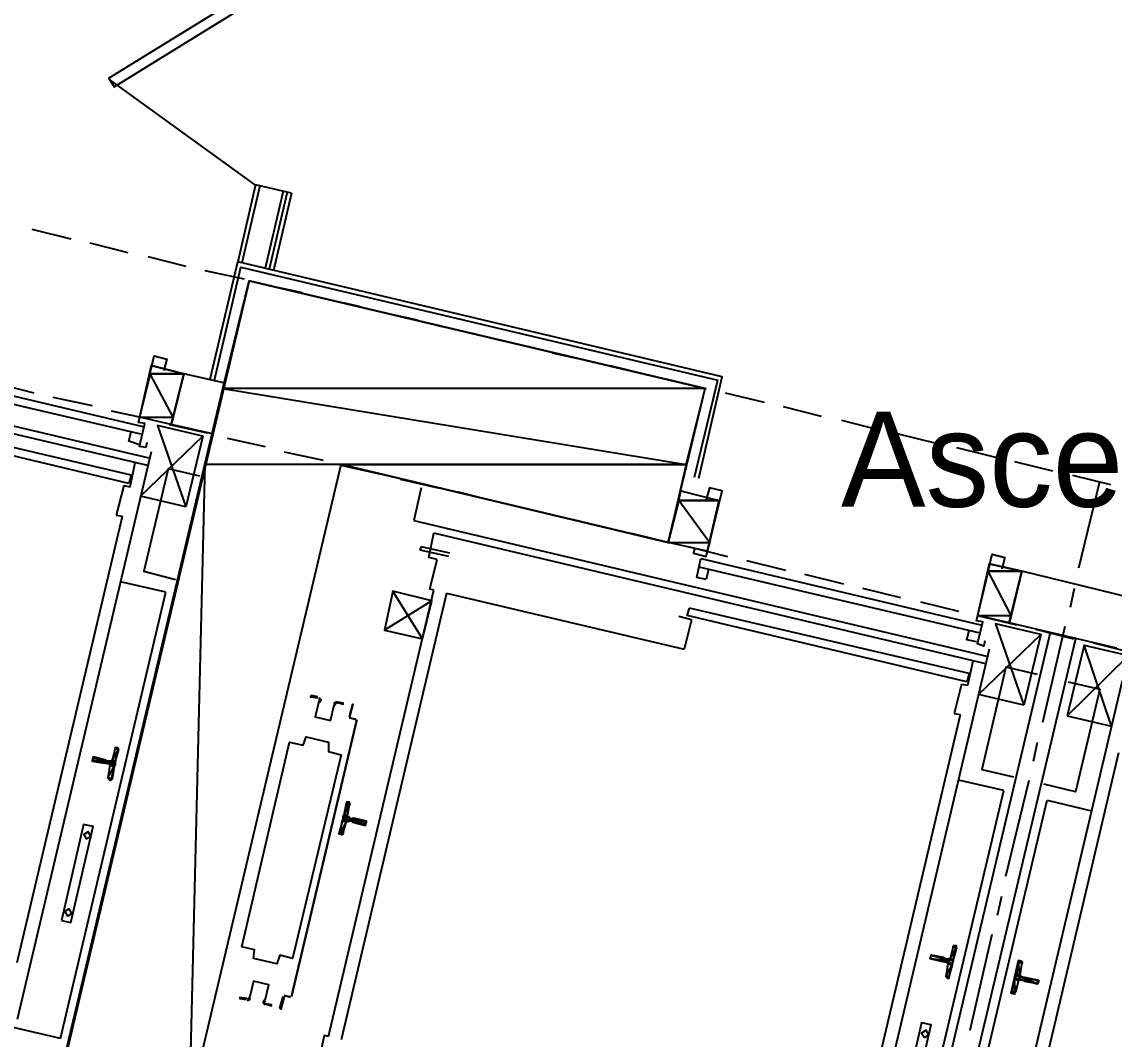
# Model space of a CAD drawing. Header units: feet. Extents: x -84 to 198, y -22 to 181.
# Drawn here: x 69.46 to 83.26, y 113.45 to 126.3 of the extents above; entities that cross this region are included whole.
import ezdxf
from ezdxf.enums import TextEntityAlignment as Align

# ---------------------------------------------------------------- set-up
doc = ezdxf.new("R2010")
doc.units = ezdxf.units.FT
for name, color, linetype in [('A-LINEA', 7, 'CONTINUOUS'), ('A-LINEA-FINA', 9, 'CONTINUOUS'), ('A-MURO-CONCRETO', 8, 'CONTINUOUS'), ('A-NOMBRE-ESPACIO', 2, 'CONTINUOUS')]:
    doc.layers.add(name, color=color, linetype=linetype)

msp = doc.modelspace()

# ---------------------------------------------------------------- linework, layer by layer
at = {"layer": 'A-LINEA'}
for p, q in [((70.5641, 125.5761), (72.4211, 124.2319)), ((72.4133, 124.2444), (72.1867, 123.2711)), ((72.4667, 124.2311), (72.24, 123.2578)), ((72.8667, 124.1378), (72.4133, 124.2444)), ((72.76, 124.1644), (72.5333, 123.1911)), ((72.8133, 124.1511), (72.5867, 123.1778)), ((72.8667, 124.1378), (72.64, 123.1644)), ((69.5867, 123.6844), (70.08, 123.5644)), ((70.32, 123.5111), (70.8, 123.3911)), ((71.0533, 123.3378), (71.5333, 123.2178)), ((71.84, 121.7911), (72.1867, 123.2711)), ((71.7733, 123.1644), (72.2667, 123.0578)), ((72.5067, 122.9911), (73, 122.8844)), ((73.24, 122.8178), (73.72, 122.7111)), ((73.9733, 122.6444), (74.4533, 122.5378)), ((63.8267, 122.5111), (71.08, 120.7911)), ((74.6933, 122.4711), (75.1867, 122.3644)), ((71.0533, 120.6978), (64.08, 122.3378)), ((75.4267, 122.2978), (75.92, 122.1911)), ((67.4533, 122.0311), (70.9867, 121.1911)), ((76.16, 122.1244), (76.64, 122.0178)), ((67.4267, 121.9244), (70.96, 121.0978)), ((71.0933, 121.9644), (70.9467, 121.3111)), ((71.5067, 121.8578), (71.0933, 121.9644)), ((71.3467, 121.2178), (71.5067, 121.8578)), ((72.0267, 121.7378), (71.5067, 121.8578)), ((76.8933, 121.9644), (77.3733, 121.8444)), ((69.1333, 121.7378), (69.6133, 121.6178)), ((77.6133, 121.7911), (78.1067, 121.6711)), ((77.96, 120.5511), (78.2533, 121.7778)), ((78.3467, 121.6178), (78.84, 121.4978)), ((69.8533, 121.5644), (70.3467, 121.4578)), ((79.08, 121.4444), (79.56, 121.3244)), ((70.8133, 120.4711), (67.28, 121.3111)), ((70.84, 120.5778), (67.3067, 121.4044)), ((70.5867, 121.3911), (71.08, 121.2844)), ((71.3467, 121.2178), (70.9467, 121.3111)), ((71.32, 121.2178), (71.8, 121.1111)), ((71.8667, 121.0978), (71.3467, 121.2178)), ((79.8133, 121.2711), (80.2933, 121.1511)), ((71.7467, 121.0711), (71.5333, 120.1778)), ((72.0533, 121.0444), (72.5333, 120.9378)), ((80.5333, 121.0978), (81.0267, 120.9778)), ((81.2667, 120.9244), (81.76, 120.8044)), ((71.0933, 120.8711), (69.4, 113.6978)), ((72.7733, 120.8711), (73.2667, 120.7644)), ((82, 120.7511), (82.48, 120.6311)), ((70.8267, 120.4311), (70.8933, 120.7378)), ((73.5067, 120.6978), (74, 120.5911)), ((70.84, 120.5778), (70.8133, 120.4711)), ((74.24, 120.5244), (74.72, 120.4178)), ((82.7333, 120.5778), (83.2133, 120.4578)), ((82.8133, 119.4044), (83.08, 120.4978)), ((70.7467, 120.4444), (70.6533, 120.0711)), ((70.7467, 120.4444), (70.8267, 120.4311)), ((74.5067, 120.4178), (74.4133, 120.0044)), ((74.9733, 120.3644), (75.4533, 120.2444)), ((71.5333, 120.1778), (70.96, 120.3111)), ((78.2667, 120.2578), (78.12, 119.6178)), ((70.6533, 120.0711), (70.7333, 120.0578)), ((75.6933, 120.1911), (76.1867, 120.0711)), ((69.4, 114.4178), (70.7333, 120.0578)), ((74.4133, 120.0044), (81.6667, 118.2844)), ((76.4267, 120.0178), (76.92, 119.8978)), ((81.64, 118.1911), (74.6667, 119.8444)), ((77.16, 119.8444), (77.64, 119.7244)), ((74.4933, 119.6311), (74.5067, 119.6711)), ((74.8667, 119.5911), (74.5067, 119.6711)), ((77.8933, 119.6711), (78.3733, 119.5511)), ((74.8533, 119.5511), (74.4933, 119.6311)), ((74.6133, 119.1378), (74.7067, 119.5111)), ((78.04, 119.5244), (81.5733, 118.6844)), ((78.0133, 119.4178), (81.5467, 118.5911)), ((78.1333, 119.3911), (78.1067, 119.2578)), ((78.6133, 119.4978), (79.1067, 119.3778)), ((81.68, 119.4578), (81.5333, 118.8044)), ((82.0933, 119.3644), (81.68, 119.4578)), ((79.3467, 119.3244), (79.84, 119.2044)), ((81.9333, 118.7111), (82.0933, 119.3644)), ((83.4533, 119.0311), (82.0933, 119.3644)), ((69.9467, 113.4578), (71.28, 119.0978)), ((71.28, 119.0978), (70.7067, 119.2311)), ((73.3333, 113.4844), (74.6667, 119.1244)), ((74.6667, 119.1244), (74.6133, 119.1378)), ((80.08, 119.1511), (80.56, 119.0311)), ((82.7067, 118.9111), (82.76, 119.1511)), ((74.8267, 119.0844), (73.4933, 113.4444)), ((74.64, 118.9911), (74.04, 118.6178)), ((74.8267, 119.0844), (77.8267, 118.3778)), ((80.8133, 118.9778), (81.2933, 118.8578)), ((77.8667, 118.8044), (77.8933, 118.8978)), ((81.4267, 118.0711), (77.8933, 118.8978)), ((77.92, 118.7511), (77.76, 118.7911)), ((77.92, 118.7511), (77.8267, 118.3778)), ((81.4, 117.9644), (77.8667, 118.8044)), ((81.9333, 118.7111), (81.5333, 118.8044)), ((81.5333, 118.8044), (82.0267, 118.6844)), ((83.2933, 118.3911), (81.9333, 118.7111)), ((82.4533, 118.5911), (80.5333, 110.4711)), ((82.3333, 118.5644), (82.12, 117.6711)), ((82.2667, 118.6311), (82.7467, 118.5111)), ((82.36, 117.4578), (82.64, 118.6711)), ((82.7733, 118.5111), (80.8533, 110.4044)), ((82.88, 118.4311), (82.6667, 117.5378)), ((83, 118.4578), (83.48, 118.3378)), ((81.68, 118.3778), (79.9867, 111.1911)), ((81.4133, 117.9244), (81.48, 118.2311)), ((81.4267, 118.0711), (81.4, 117.9644)), ((81.3333, 117.9378), (81.24, 117.5644)), ((81.3333, 117.9378), (81.4133, 117.9244)), ((83.36, 117.9778), (81.6667, 110.7911)), ((82.12, 117.6711), (81.5467, 117.8044)), ((72.8667, 113.9911), (73.6933, 117.4844)), ((73.6933, 117.4844), (72.8667, 113.9911)), ((73.68, 117.4844), (73.6, 117.5111)), ((73.6, 117.5111), (73.68, 117.4978)), ((73.68, 117.4844), (73.68, 117.4844)), ((79.9867, 111.9111), (81.32, 117.5511)), ((81.24, 117.5644), (81.32, 117.5511)), ((82.6667, 117.5378), (83.2267, 117.4044)), ((82.24, 116.9644), (82.2933, 117.2044)), ((70.64, 117.1244), (70.6, 116.9778)), ((70.6779, 117.1239), (70.6542, 117.1104)), ((81.9867, 111.4311), (83.32, 117.0711)), ((70.52, 116.9778), (70.52, 116.9778)), ((70.5333, 116.9778), (70.5333, 116.9778)), ((70.5733, 116.9644), (70.5333, 116.9644)), ((70.5733, 116.9111), (70.5467, 116.7511)), ((70.5603, 116.7477), (70.5754, 116.725)), ((81.8667, 116.5911), (81.2933, 116.7244)), ((81.8933, 115.5111), (82.1867, 116.7244)), ((80.5333, 110.9644), (81.8667, 116.5911)), ((73.5733, 116.2711), (73.6, 116.4178)), ((73.6131, 116.4079), (73.5979, 116.4306)), ((81.08, 110.8311), (82.4133, 116.4711)), ((82.4133, 116.4711), (82.9733, 116.3378)), ((73.52, 116.0578), (73.56, 116.2044)), ((73.5867, 116.2178), (73.6267, 116.2044)), ((73.64, 116.2311), (73.6, 116.2444)), ((73.6267, 116.1911), (73.6267, 116.1911)), ((73.64, 116.1911), (73.64, 116.1911)), ((73.4954, 116.0316), (73.5191, 116.0452)), ((69.9467, 113.4578), (62.0267, 115.3378)), ((81.7867, 115.0178), (81.84, 115.2578)), ((81.44, 113.5644), (81.72, 114.7778)), ((81.2267, 114.6178), (81.1867, 114.4711)), ((81.2513, 114.6306), (81.2276, 114.617)), ((81.1067, 114.4711), (81.1067, 114.4844)), ((81.16, 114.4044), (81.1333, 114.2444)), ((82.0933, 114.4178), (82.0667, 114.2578)), ((82.1064, 114.4079), (82.0913, 114.4306)), ((81.1469, 114.241), (81.1621, 114.2183)), ((82.0533, 114.1911), (82.0133, 114.0444)), ((72.8533, 113.9778), (72.7733, 114.0044)), ((72.7733, 114.0044), (72.8533, 113.9911)), ((72.8533, 113.9911), (72.8533, 113.9911)), ((81.9887, 114.0183), (82.0124, 114.0318))]:
    msp.add_line(p, q, dxfattribs=at)
for points in [[(73.1067, 127.1644), (70.56, 125.5911), (70.6267, 125.4844), (73.1733, 127.0578), (73.1067, 127.1644)], [(78.0133, 120.5378), (78.3067, 121.8178), (72.1867, 123.2711)], [(71.8933, 121.7778), (72.2267, 123.2044), (78.2533, 121.7778)], [(77.6267, 119.7244), (78.0933, 121.6711), (72.3333, 123.0311), (69.4933, 111.0311), (75.2533, 109.6711), (75.7067, 111.6178), (71.5733, 112.5911), (73.4933, 120.7111), (77.6267, 119.7244)], [(71.04, 120.9911), (71.0267, 120.9244), (70.9467, 120.9378), (71.0133, 121.2311), (70.9333, 121.2444), (71.1333, 122.0844), (71.2933, 122.0444), (71.2533, 121.8978)], [(70.96, 120.3111), (71.7467, 121.0711), (71.1733, 121.2044), (71.5333, 120.1778)], [(70.9333, 120.9644), (70.8133, 121.0044), (70.84, 121.1244)], [(71.7067, 120.5644), (71.3067, 120.6578), (71, 119.3644), (71.4, 119.2578)], [(78.12, 119.6178), (77.6267, 119.7244), (77.7867, 120.3778), (78.2667, 120.2578)], [(77.96, 119.6444), (77.9467, 119.5911), (78.1067, 119.5511), (78.3067, 120.3778), (78.1467, 120.4178), (78.1067, 120.2711)], [(74.7067, 119.5111), (74.6, 119.5378), (74.6667, 119.8444)], [(78.1067, 119.2578), (77.9867, 119.2844), (78.04, 119.5244)], [(81.6267, 118.4844), (81.6133, 118.4178), (81.5333, 118.4444), (81.6, 118.7244), (81.52, 118.7378), (81.72, 119.5778), (81.88, 119.5378), (81.84, 119.3911)], [(74.52, 118.5111), (74.1467, 119.1111), (74.04, 118.6178), (74.52, 118.5111), (74.64, 118.9911), (74.1467, 119.1111)], [(81.5467, 117.8044), (82.3333, 118.5644), (81.76, 118.6978), (82.12, 117.6711)], [(81.52, 118.4711), (81.4, 118.4978), (81.4267, 118.6178)], [(83.2267, 117.4044), (82.88, 118.4311), (83.44, 118.2978), (82.6667, 117.5378)], [(82.2933, 118.0578), (81.8933, 118.1511), (81.5867, 116.8578), (81.9867, 116.7644)], [(82.68, 117.9644), (83.08, 117.8711), (82.7733, 116.5778), (82.3733, 116.6711)], [(73.2, 117.7778), (73.12, 117.7911), (73.1067, 117.7778), (73.2, 117.7644)], [(73.2131, 117.7169), (73.1676, 117.5242), (73.3602, 117.4786), (73.4058, 117.6713)], [(73.2131, 117.7169), (73.1676, 117.5242), (73.3602, 117.4786), (73.4058, 117.6713)], [(73.2173, 117.7142), (73.2264, 117.7343), (73.2115, 117.7505)], [(73.2243, 117.7028), (73.2396, 117.7364), (73.2147, 117.7635)], [(73.4407, 117.7103), (73.4063, 117.6972), (73.4049, 117.6604)], [(73.4377, 117.6973), (73.4171, 117.6895), (73.4162, 117.6674)], [(73.4267, 117.7111), (73.52, 117.6844), (73.52, 117.6978), (73.4267, 117.7111)], [(73.6, 117.5244), (73.64, 117.6844), (73.6, 117.5244), (73.6, 117.5244)], [(72.24, 114.6178), (72.84, 117.2044), (73.0133, 117.1644), (73.0533, 117.2711), (73.3333, 117.2044), (73.3333, 117.0844), (73.4933, 117.0444), (72.88, 114.4711), (72.72, 114.5111), (72.68, 114.4044), (72.3867, 114.4711), (72.4, 114.5778), (72.24, 114.6178)], [(70.5733, 116.7244), (70.5867, 116.7244), (70.68, 117.1244), (70.6667, 117.1378)], [(70.52, 116.9778), (70.36, 117.0178), (70.3467, 116.9644), (70.5067, 116.9378)], [(70.56, 116.9244), (70.52, 116.9378), (70.52, 116.9378)], [(70.5861, 116.8998), (70.5837, 116.915), (70.5713, 116.9239)], [(70.5754, 116.9516), (70.5905, 116.9541), (70.5995, 116.9665)], [(73.5867, 116.4444), (73.5733, 116.4444), (73.4667, 116.0444), (73.4933, 116.0444)], [(73.5979, 116.2039), (73.5828, 116.2015), (73.5739, 116.189)], [(73.5872, 116.2691), (73.5896, 116.2539), (73.6021, 116.245)], [(73.64, 116.1911), (73.8, 116.1511), (73.8133, 116.2044), (73.6533, 116.2444), (73.64, 116.2444), (73.64, 116.2444)], [(69.96, 114.9511), (70.08, 114.9244), (70.36, 116.1378), (70.24, 116.1644), (69.96, 114.9511)], [(70.2759, 115.979), (70.3321, 116.0137), (70.2974, 116.0699), (70.2413, 116.0352), (70.2759, 115.979)], [(70.0359, 115.0057), (70.0921, 115.0404), (70.0574, 115.0965), (70.0013, 115.0619), (70.0359, 115.0057)], [(81.16, 114.2311), (81.1733, 114.2178), (81.2667, 114.6311), (81.2533, 114.6311)], [(81.1067, 114.4844), (80.9467, 114.5111), (80.9333, 114.4711), (81.0933, 114.4311)], [(81.1467, 114.4311), (81.1067, 114.4311), (81.1067, 114.4311)], [(81.16, 114.4578), (81.12, 114.4711), (81.12, 114.4711)], [(81.1728, 114.3932), (81.1704, 114.4083), (81.1579, 114.4172)], [(81.1621, 114.445), (81.1772, 114.4474), (81.1861, 114.4598)], [(81.9867, 114.0311), (81.96, 114.0311), (82.0533, 114.4444), (82.08, 114.4311)], [(72.5336, 113.9454), (72.5791, 114.138), (72.3865, 114.1836), (72.3408, 113.991)], [(72.5336, 113.9454), (72.5791, 114.138), (72.3865, 114.1836), (72.3408, 113.991)], [(82.0913, 114.2039), (82.0762, 114.2015), (82.0672, 114.189)], [(82.08, 114.2311), (82.1333, 114.2311), (82.1333, 114.2311), (82.1333, 114.2311)], [(82.08, 114.2044), (82.12, 114.1911), (82.12, 114.1911)], [(82.0805, 114.2557), (82.083, 114.2406), (82.0954, 114.2316)], [(82.1333, 114.2311), (82.3067, 114.1911), (82.2933, 114.1511), (82.1333, 114.1778), (82.1333, 114.1911)], [(72.306, 113.9386), (72.3404, 113.9517), (72.3418, 113.9885)], [(72.7733, 113.9911), (72.7733, 113.9911), (72.7333, 113.8311), (72.72, 113.8444), (72.76, 113.9911)], [(72.3067, 113.9644), (72.2133, 113.9778), (72.2133, 113.9644), (72.2933, 113.9511)], [(72.3089, 113.9516), (72.3296, 113.9594), (72.3304, 113.9815)], [(72.5223, 113.9461), (72.5071, 113.9125), (72.532, 113.8854)], [(72.5294, 113.9347), (72.5203, 113.9146), (72.5352, 113.8984)], [(72.5333, 113.8978), (72.6133, 113.8711), (72.6133, 113.8844), (72.5333, 113.8978)], [(80.5467, 112.4444), (80.6667, 112.4178), (80.9467, 113.6311), (80.8267, 113.6578), (80.5467, 112.4444)], [(73.3333, 113.4844), (73.28, 113.4978), (73.2, 113.1244), (73.08, 113.1511)], [(80.8626, 113.4724), (80.9187, 113.507), (80.8841, 113.5632), (80.8279, 113.5285), (80.8626, 113.4724)]]:
    msp.add_lwpolyline(points, dxfattribs=at)
at = {"layer": 'A-LINEA-FINA'}
for p, q in [((70.68, 117.1111), (70.64, 117.1244)), ((70.68, 117.1244), (70.64, 117.1244)), ((70.68, 117.1244), (70.6533, 117.1378)), ((70.5067, 116.9378), (70.3467, 116.9778)), ((70.52, 116.9378), (70.3467, 116.9778)), ((70.5067, 116.9378), (70.3467, 116.9644)), ((70.52, 116.9778), (70.36, 117.0178)), ((70.52, 116.9778), (70.36, 117.0178)), ((70.52, 116.9778), (70.36, 117.0044)), ((70.6267, 116.8978), (70.5733, 116.9111)), ((70.6267, 116.8978), (70.5733, 116.9111)), ((70.64, 116.9644), (70.6, 116.9778)), ((70.5867, 116.7244), (70.56, 116.7378)), ((70.5867, 116.7244), (70.56, 116.7378)), ((70.5867, 116.7378), (70.56, 116.7378)), ((70.5867, 116.7244), (70.5733, 116.7244)), ((73.56, 116.4444), (73.6, 116.4444)), ((73.56, 116.4444), (73.6, 116.4311)), ((73.56, 116.4311), (73.6, 116.4311)), ((73.56, 116.4311), (73.6, 116.4178)), ((73.5733, 116.4444), (73.5867, 116.4444)), ((73.5067, 116.2178), (73.56, 116.2044)), ((73.52, 116.2711), (73.5733, 116.2578)), ((73.52, 116.2711), (73.5733, 116.2578)), ((73.52, 116.2578), (73.5867, 116.2444)), ((73.52, 116.2311), (73.5867, 116.2178)), ((73.5333, 116.2844), (73.5733, 116.2711)), ((73.64, 116.2444), (73.8133, 116.2044)), ((73.64, 116.2311), (73.8133, 116.2044)), ((73.64, 116.2311), (73.8133, 116.1911)), ((73.64, 116.2044), (73.8, 116.1644)), ((73.64, 116.1911), (73.8, 116.1644)), ((73.4667, 116.0444), (73.5067, 116.0444)), ((73.4667, 116.0444), (73.4933, 116.0444)), ((73.48, 116.0578), (73.52, 116.0444)), ((73.48, 116.0578), (73.5067, 116.0444)), ((81.2667, 114.6178), (81.2267, 114.6311)), ((81.2667, 114.6178), (81.2267, 114.6178)), ((81.2667, 114.6178), (81.24, 114.6311)), ((81.2667, 114.6311), (81.24, 114.6311)), ((81.2667, 114.6311), (81.2533, 114.6311)), ((81.0933, 114.4311), (80.9333, 114.4711)), ((81.1067, 114.4311), (80.9333, 114.4711)), ((81.1067, 114.4711), (80.9467, 114.5111)), ((81.1067, 114.4711), (80.9467, 114.5111)), ((81.2133, 114.4044), (81.1467, 114.4178)), ((81.2267, 114.4444), (81.16, 114.4578)), ((81.2133, 114.4044), (81.16, 114.4178)), ((81.2133, 114.3911), (81.16, 114.4044)), ((82.0533, 114.4444), (82.0933, 114.4311)), ((82.0533, 114.4444), (82.08, 114.4311)), ((82.0533, 114.4311), (82.0933, 114.4178)), ((82.0133, 114.2711), (82.0667, 114.2578)), ((81.1733, 114.2178), (81.1467, 114.2311)), ((81.1733, 114.2311), (81.1467, 114.2311)), ((81.1733, 114.2178), (81.16, 114.2311)), ((82, 114.2178), (82.0533, 114.2044)), ((82, 114.2044), (82.0533, 114.1911)), ((82.0133, 114.2578), (82.08, 114.2311)), ((82.0133, 114.2578), (82.08, 114.2444)), ((82.0133, 114.2178), (82.0667, 114.2044)), ((82.1333, 114.2311), (82.2933, 114.1911)), ((82.1333, 114.2311), (82.2933, 114.1911)), ((82.1333, 114.2311), (82.3067, 114.1911)), ((82.1333, 114.1911), (82.2933, 114.1511)), ((81.96, 114.0444), (82, 114.0311)), ((81.96, 114.0311), (81.9867, 114.0311))]:
    msp.add_line(p, q, dxfattribs=at)
for points in [[(70.6, 116.9778), (70.68, 117.1111), (70.64, 117.1244), (70.6, 116.9778)], [(70.64, 116.9644), (70.6, 116.9778), (70.68, 117.1111), (70.64, 116.9644)], [(70.64, 117.1244), (70.68, 117.1244), (70.64, 117.1378), (70.64, 117.1244)], [(70.68, 117.1244), (70.64, 117.1378), (70.6533, 117.1378), (70.68, 117.1244), (70.68, 117.1244)], [(70.64, 117.1378), (70.68, 117.1244), (70.68, 117.1244), (70.64, 117.1378)], [(70.64, 117.1244), (70.68, 117.1111), (70.68, 117.1111), (70.64, 117.1244), (70.64, 117.1244)], [(70.68, 117.1244), (70.68, 117.1244), (70.64, 117.1244), (70.68, 117.1244)], [(70.68, 117.1244), (70.64, 117.1244), (70.68, 117.1111), (70.68, 117.1244), (70.68, 117.1244)], [(70.68, 117.1244), (70.68, 117.1244), (70.6533, 117.1378), (70.68, 117.1244)], [(70.6533, 117.1378), (70.68, 117.1244), (70.68, 117.1244), (70.6533, 117.1378)], [(70.68, 117.1244), (70.68, 117.1244), (70.6533, 117.1378), (70.68, 117.1244)], [(70.68, 117.1244), (70.6533, 117.1378), (70.6667, 117.1378), (70.68, 117.1244), (70.68, 117.1244)], [(70.6533, 117.1378), (70.68, 117.1244), (70.68, 117.1244), (70.6533, 117.1378)], [(70.68, 117.1244), (70.68, 117.1244), (70.6667, 117.1378), (70.68, 117.1244)], [(70.68, 117.1244), (70.6667, 117.1378), (70.68, 117.1244), (70.68, 117.1244), (70.68, 117.1244)], [(70.3467, 116.9778), (70.64, 116.9378), (70.36, 117.0044), (70.3467, 116.9778), (70.3467, 116.9778)], [(70.3467, 116.9644), (70.5067, 116.9378), (70.3467, 116.9778), (70.3467, 116.9644), (70.3467, 116.9644)], [(70.3467, 116.9778), (70.5067, 116.9378), (70.5067, 116.9378), (70.3467, 116.9778)], [(70.5067, 116.9378), (70.5067, 116.9378), (70.3467, 116.9778), (70.5067, 116.9378)], [(70.3467, 116.9778), (70.5067, 116.9378), (70.5067, 116.9378), (70.3467, 116.9778), (70.3467, 116.9778)], [(70.3467, 116.9778), (70.5067, 116.9378), (70.5067, 116.9378), (70.3467, 116.9778)], [(70.5067, 116.9378), (70.5067, 116.9378), (70.3467, 116.9778), (70.5067, 116.9378), (70.5067, 116.9378)], [(70.3467, 116.9778), (70.52, 116.9378), (70.52, 116.9378), (70.3467, 116.9778)], [(70.52, 116.9378), (70.52, 116.9378), (70.3467, 116.9778), (70.52, 116.9378)], [(70.52, 116.9378), (70.3467, 116.9778), (70.5067, 116.9378), (70.52, 116.9378), (70.52, 116.9378)], [(70.3467, 116.9778), (70.52, 116.9378), (70.52, 116.9378), (70.3467, 116.9778)], [(70.52, 116.9378), (70.52, 116.9378), (70.3467, 116.9778), (70.52, 116.9378), (70.52, 116.9378)], [(70.3467, 116.9778), (70.52, 116.9378), (70.52, 116.9378), (70.3467, 116.9778)], [(70.52, 116.9378), (70.52, 116.9378), (70.3467, 116.9778), (70.52, 116.9378), (70.52, 116.9378)], [(70.3467, 116.9778), (70.52, 116.9378), (70.52, 116.9378), (70.3467, 116.9778)], [(70.52, 116.9378), (70.52, 116.9378), (70.3467, 116.9778), (70.52, 116.9378), (70.52, 116.9378)], [(70.64, 116.9111), (70.3467, 116.9778), (70.64, 116.9378), (70.64, 116.9111)], [(70.36, 117.0044), (70.52, 116.9778), (70.36, 117.0178), (70.36, 117.0044)], [(70.36, 117.0178), (70.52, 116.9778), (70.52, 116.9778), (70.36, 117.0178), (70.36, 117.0178)], [(70.36, 117.0178), (70.52, 116.9778), (70.52, 116.9778), (70.36, 117.0178)], [(70.52, 116.9778), (70.52, 116.9778), (70.36, 117.0178), (70.52, 116.9778), (70.52, 116.9778)], [(70.36, 117.0178), (70.52, 116.9778), (70.52, 116.9778), (70.36, 117.0178)], [(70.52, 116.9778), (70.52, 116.9778), (70.36, 117.0178), (70.52, 116.9778)], [(70.36, 117.0178), (70.52, 116.9778), (70.52, 116.9778), (70.36, 117.0178), (70.36, 117.0178)], [(70.36, 117.0178), (70.52, 116.9778), (70.52, 116.9778), (70.36, 117.0178)], [(70.52, 116.9778), (70.52, 116.9778), (70.36, 117.0178), (70.52, 116.9778), (70.52, 116.9778)], [(70.36, 117.0178), (70.52, 116.9778), (70.52, 116.9778), (70.36, 117.0178)], [(70.52, 116.9778), (70.52, 116.9778), (70.36, 117.0178), (70.52, 116.9778), (70.52, 116.9778)], [(70.52, 116.9644), (70.52, 116.9644), (70.36, 117.0044), (70.52, 116.9644)], [(70.52, 116.9644), (70.36, 117.0044), (70.5333, 116.9644), (70.52, 116.9644), (70.52, 116.9644)], [(70.52, 116.9778), (70.52, 116.9778), (70.36, 117.0044), (70.52, 116.9778)], [(70.52, 116.9778), (70.36, 117.0044), (70.52, 116.9644), (70.52, 116.9778), (70.52, 116.9778)], [(70.5467, 116.7511), (70.6267, 116.8978), (70.5733, 116.9111), (70.5467, 116.7511)], [(70.6, 116.7378), (70.5467, 116.7511), (70.6267, 116.8978), (70.6, 116.7378)], [(70.5733, 116.9244), (70.64, 116.9111), (70.56, 116.9244), (70.5733, 116.9244), (70.5733, 116.9244)], [(70.56, 116.9244), (70.64, 116.9111), (70.64, 116.9111), (70.56, 116.9244)], [(70.64, 116.9111), (70.64, 116.9111), (70.56, 116.9244), (70.64, 116.9111), (70.64, 116.9111)], [(70.5733, 116.9644), (70.64, 116.9378), (70.64, 116.9378), (70.5733, 116.9644)], [(70.64, 116.9378), (70.64, 116.9378), (70.5733, 116.9644), (70.64, 116.9378), (70.64, 116.9378)], [(70.5733, 116.9644), (70.64, 116.9378), (70.64, 116.9378), (70.5733, 116.9644)], [(70.64, 116.9378), (70.64, 116.9378), (70.5733, 116.9644), (70.64, 116.9378), (70.64, 116.9378)], [(70.64, 116.9378), (70.5733, 116.9644), (70.64, 116.9511), (70.64, 116.9378)], [(70.5733, 116.9644), (70.64, 116.9511), (70.5867, 116.9644), (70.5733, 116.9644), (70.5733, 116.9644)], [(70.5733, 116.9111), (70.6267, 116.9111), (70.5733, 116.9244), (70.5733, 116.9111), (70.5733, 116.9111)], [(70.5733, 116.9244), (70.6267, 116.9111), (70.6267, 116.9111), (70.5733, 116.9244)], [(70.6267, 116.9111), (70.6267, 116.9111), (70.5733, 116.9244), (70.6267, 116.9111), (70.6267, 116.9111)], [(70.5733, 116.9244), (70.6267, 116.9111), (70.6267, 116.9111), (70.5733, 116.9244)], [(70.6267, 116.9111), (70.6267, 116.9111), (70.5733, 116.9244), (70.6267, 116.9111), (70.6267, 116.9111)], [(70.5733, 116.9244), (70.6267, 116.9111), (70.6267, 116.9111), (70.5733, 116.9244)], [(70.6267, 116.9111), (70.6267, 116.9111), (70.5733, 116.9244), (70.6267, 116.9111), (70.6267, 116.9111)], [(70.6267, 116.9111), (70.5733, 116.9244), (70.64, 116.9111), (70.6267, 116.9111)], [(70.5733, 116.9111), (70.6267, 116.8978), (70.6267, 116.8978), (70.5733, 116.9111)], [(70.6267, 116.8978), (70.6267, 116.8978), (70.5733, 116.9111), (70.6267, 116.8978)], [(70.5733, 116.9111), (70.6267, 116.8978), (70.6267, 116.8978), (70.5733, 116.9111)], [(70.6267, 116.8978), (70.6267, 116.8978), (70.5733, 116.9111), (70.6267, 116.8978), (70.6267, 116.8978)], [(70.6267, 116.8978), (70.5733, 116.9111), (70.6267, 116.9111), (70.6267, 116.8978)], [(70.5867, 116.9644), (70.64, 116.9644), (70.6, 116.9778), (70.5867, 116.9644)], [(70.5867, 116.9644), (70.64, 116.9511), (70.64, 116.9511), (70.5867, 116.9644)], [(70.64, 116.9511), (70.64, 116.9511), (70.5867, 116.9644), (70.64, 116.9511), (70.64, 116.9511)], [(70.5867, 116.9644), (70.64, 116.9511), (70.64, 116.9511), (70.5867, 116.9644)], [(70.64, 116.9511), (70.64, 116.9511), (70.5867, 116.9644), (70.64, 116.9511), (70.64, 116.9511)], [(70.5867, 116.9644), (70.64, 116.9511), (70.64, 116.9511), (70.5867, 116.9644)], [(70.64, 116.9511), (70.64, 116.9511), (70.5867, 116.9644), (70.64, 116.9511), (70.64, 116.9511)], [(70.5867, 116.9644), (70.64, 116.9511), (70.64, 116.9511), (70.5867, 116.9644)], [(70.64, 116.9511), (70.64, 116.9511), (70.5867, 116.9644), (70.64, 116.9511), (70.64, 116.9511)], [(70.64, 116.9511), (70.5867, 116.9644), (70.64, 116.9644), (70.64, 116.9511)], [(70.6, 116.9778), (70.64, 116.9644), (70.64, 116.9644), (70.6, 116.9778), (70.6, 116.9778)], [(70.5867, 116.7378), (70.56, 116.7511), (70.5467, 116.7511), (70.5867, 116.7378), (70.5867, 116.7378)], [(70.6, 116.7378), (70.6, 116.7378), (70.5467, 116.7511), (70.6, 116.7378)], [(70.6, 116.7378), (70.5467, 116.7511), (70.5867, 116.7378), (70.6, 116.7378), (70.6, 116.7378)], [(70.56, 116.7378), (70.5867, 116.7378), (70.56, 116.7511), (70.56, 116.7378)], [(70.56, 116.7511), (70.5867, 116.7378), (70.5867, 116.7378), (70.56, 116.7511), (70.56, 116.7511)], [(70.5733, 116.7244), (70.5867, 116.7244), (70.56, 116.7378), (70.5733, 116.7244)], [(70.56, 116.7378), (70.5867, 116.7244), (70.5867, 116.7244), (70.56, 116.7378)], [(70.5867, 116.7244), (70.5867, 116.7244), (70.56, 116.7378), (70.5867, 116.7244)], [(70.56, 116.7378), (70.5867, 116.7244), (70.5867, 116.7244), (70.56, 116.7378)], [(70.5867, 116.7244), (70.5867, 116.7244), (70.56, 116.7378), (70.5867, 116.7244), (70.5867, 116.7244)], [(70.5867, 116.7378), (70.5867, 116.7378), (70.56, 116.7378), (70.5867, 116.7378)], [(70.5867, 116.7378), (70.56, 116.7378), (70.5867, 116.7244), (70.5867, 116.7378), (70.5867, 116.7378)], [(73.56, 116.4311), (73.6, 116.4178), (73.5333, 116.2844), (73.56, 116.4311)], [(73.6, 116.4178), (73.5333, 116.2844), (73.5733, 116.2711), (73.6, 116.4178)], [(73.56, 116.4444), (73.56, 116.4444), (73.6, 116.4444), (73.56, 116.4444)], [(73.56, 116.4444), (73.6, 116.4444), (73.5733, 116.4444), (73.56, 116.4444), (73.56, 116.4444)], [(73.6, 116.4444), (73.56, 116.4444), (73.6, 116.4311), (73.6, 116.4444)], [(73.6, 116.4311), (73.56, 116.4444), (73.56, 116.4444), (73.6, 116.4311), (73.6, 116.4311)], [(73.56, 116.4311), (73.6, 116.4311), (73.56, 116.4444), (73.56, 116.4311), (73.56, 116.4311)], [(73.56, 116.4311), (73.56, 116.4311), (73.6, 116.4311), (73.56, 116.4311)], [(73.6, 116.4311), (73.56, 116.4311), (73.6, 116.4178), (73.6, 116.4311)], [(73.6, 116.4178), (73.56, 116.4311), (73.56, 116.4311), (73.6, 116.4178), (73.6, 116.4178)], [(73.5867, 116.4444), (73.5733, 116.4444), (73.5733, 116.4444), (73.5867, 116.4444)], [(73.5733, 116.4444), (73.5733, 116.4444), (73.5867, 116.4444), (73.5733, 116.4444)], [(73.5733, 116.4444), (73.5867, 116.4444), (73.6, 116.4444), (73.5733, 116.4444), (73.5733, 116.4444)], [(73.5067, 116.2044), (73.56, 116.2044), (73.48, 116.0578), (73.5067, 116.2044)], [(73.56, 116.2044), (73.48, 116.0578), (73.52, 116.0578), (73.56, 116.2044)], [(73.52, 116.2178), (73.5733, 116.2044), (73.5067, 116.2178), (73.52, 116.2178)], [(73.5733, 116.2044), (73.5067, 116.2178), (73.56, 116.2044), (73.5733, 116.2044)], [(73.56, 116.2044), (73.5067, 116.2178), (73.5067, 116.2178), (73.56, 116.2044), (73.56, 116.2044)], [(73.5067, 116.2044), (73.56, 116.2044), (73.5067, 116.2178), (73.5067, 116.2044), (73.5067, 116.2044)], [(73.5067, 116.2044), (73.5067, 116.2044), (73.56, 116.2044), (73.5067, 116.2044)], [(73.5333, 116.2844), (73.5733, 116.2711), (73.52, 116.2711), (73.5333, 116.2844)], [(73.5733, 116.2711), (73.52, 116.2711), (73.5733, 116.2578), (73.5733, 116.2711)], [(73.5733, 116.2578), (73.52, 116.2711), (73.52, 116.2711), (73.5733, 116.2578), (73.5733, 116.2578)], [(73.5733, 116.2578), (73.52, 116.2711), (73.5867, 116.2578), (73.5733, 116.2578), (73.5733, 116.2578)], [(73.5867, 116.2578), (73.52, 116.2711), (73.52, 116.2711), (73.5867, 116.2578)], [(73.52, 116.2711), (73.52, 116.2711), (73.5867, 116.2578), (73.52, 116.2711), (73.52, 116.2711)], [(73.52, 116.2711), (73.5867, 116.2578), (73.52, 116.2578), (73.52, 116.2711)], [(73.5867, 116.2578), (73.52, 116.2578), (73.5867, 116.2444), (73.5867, 116.2578), (73.5867, 116.2578)], [(73.5867, 116.2444), (73.52, 116.2578), (73.52, 116.2578), (73.5867, 116.2444)], [(73.52, 116.2578), (73.52, 116.2578), (73.5867, 116.2444), (73.52, 116.2578), (73.52, 116.2578)], [(73.5867, 116.2444), (73.52, 116.2578), (73.52, 116.2578), (73.5867, 116.2444)], [(73.52, 116.2578), (73.52, 116.2578), (73.5867, 116.2444), (73.52, 116.2578), (73.52, 116.2578)], [(73.5867, 116.2444), (73.52, 116.2578), (73.6, 116.2444), (73.5867, 116.2444), (73.5867, 116.2444)], [(73.52, 116.2578), (73.8133, 116.1911), (73.52, 116.2311), (73.52, 116.2578)], [(73.8133, 116.1911), (73.52, 116.2311), (73.8, 116.1644), (73.8133, 116.1911), (73.8133, 116.1911)], [(73.5867, 116.2178), (73.52, 116.2311), (73.52, 116.2311), (73.5867, 116.2178)], [(73.52, 116.2311), (73.52, 116.2311), (73.5867, 116.2178), (73.52, 116.2311), (73.52, 116.2311)], [(73.5867, 116.2178), (73.52, 116.2311), (73.5733, 116.2178), (73.5867, 116.2178), (73.5867, 116.2178)], [(73.5733, 116.2178), (73.52, 116.2311), (73.52, 116.2311), (73.5733, 116.2178)], [(73.52, 116.2311), (73.52, 116.2311), (73.5733, 116.2178), (73.52, 116.2311), (73.52, 116.2311)], [(73.5733, 116.2178), (73.52, 116.2311), (73.52, 116.2311), (73.5733, 116.2178)], [(73.52, 116.2311), (73.52, 116.2311), (73.5733, 116.2178), (73.52, 116.2311), (73.52, 116.2311)], [(73.52, 116.2311), (73.5733, 116.2178), (73.52, 116.2178), (73.52, 116.2311)], [(73.5733, 116.2178), (73.52, 116.2178), (73.5733, 116.2044), (73.5733, 116.2178), (73.5733, 116.2178)], [(73.5733, 116.2044), (73.52, 116.2178), (73.52, 116.2178), (73.5733, 116.2044)], [(73.52, 116.2178), (73.52, 116.2178), (73.5733, 116.2044), (73.52, 116.2178), (73.52, 116.2178)], [(73.5733, 116.2711), (73.5333, 116.2844), (73.5333, 116.2844), (73.5733, 116.2711), (73.5733, 116.2711)], [(73.8, 116.1644), (73.6267, 116.2044), (73.6267, 116.2044), (73.8, 116.1644)], [(73.6267, 116.2044), (73.6267, 116.2044), (73.8, 116.1644), (73.6267, 116.2044), (73.6267, 116.2044)], [(73.8, 116.1644), (73.6267, 116.2044), (73.6267, 116.2044), (73.8, 116.1644)], [(73.6267, 116.2044), (73.6267, 116.2044), (73.8, 116.1644), (73.6267, 116.2044), (73.6267, 116.2044)], [(73.64, 116.2044), (73.8, 116.1644), (73.6267, 116.2044), (73.64, 116.2044), (73.64, 116.2044)], [(73.64, 116.2444), (73.64, 116.2444), (73.8133, 116.2044), (73.64, 116.2444)], [(73.64, 116.2444), (73.8133, 116.2044), (73.6533, 116.2444), (73.64, 116.2444), (73.64, 116.2444)], [(73.8133, 116.2044), (73.64, 116.2444), (73.64, 116.2444), (73.8133, 116.2044)], [(73.64, 116.2444), (73.64, 116.2444), (73.8133, 116.2044), (73.64, 116.2444)], [(73.8133, 116.2044), (73.64, 116.2444), (73.64, 116.2444), (73.8133, 116.2044), (73.8133, 116.2044)], [(73.64, 116.2311), (73.8133, 116.2044), (73.64, 116.2444), (73.64, 116.2311), (73.64, 116.2311)], [(73.64, 116.2311), (73.64, 116.2311), (73.8133, 116.2044), (73.64, 116.2311)], [(73.8133, 116.2044), (73.64, 116.2311), (73.8133, 116.1911), (73.8133, 116.2044)], [(73.8133, 116.1911), (73.64, 116.2311), (73.64, 116.2311), (73.8133, 116.1911), (73.8133, 116.1911)], [(73.8133, 116.1911), (73.64, 116.2311), (73.64, 116.2311), (73.8133, 116.1911)], [(73.64, 116.2311), (73.64, 116.2311), (73.8133, 116.1911), (73.64, 116.2311), (73.64, 116.2311)], [(73.8133, 116.1911), (73.64, 116.2311), (73.64, 116.2311), (73.8133, 116.1911)], [(73.64, 116.2311), (73.64, 116.2311), (73.8133, 116.1911), (73.64, 116.2311), (73.64, 116.2311)], [(73.8133, 116.1911), (73.64, 116.2311), (73.64, 116.2311), (73.8133, 116.1911)], [(73.64, 116.2311), (73.64, 116.2311), (73.8133, 116.1911), (73.64, 116.2311), (73.64, 116.2311)], [(73.8, 116.1644), (73.64, 116.2044), (73.64, 116.2044), (73.8, 116.1644)], [(73.64, 116.2044), (73.64, 116.2044), (73.8, 116.1644), (73.64, 116.2044)], [(73.8, 116.1644), (73.64, 116.2044), (73.64, 116.2044), (73.8, 116.1644)], [(73.64, 116.2044), (73.64, 116.2044), (73.8, 116.1644), (73.64, 116.2044), (73.64, 116.2044)], [(73.64, 116.1911), (73.8, 116.1644), (73.64, 116.2044), (73.64, 116.1911), (73.64, 116.1911)], [(73.64, 116.1911), (73.64, 116.1911), (73.8, 116.1644), (73.64, 116.1911)], [(73.8, 116.1644), (73.64, 116.1911), (73.8, 116.1511), (73.8, 116.1644), (73.8, 116.1644)], [(73.8, 116.1511), (73.64, 116.1911), (73.64, 116.1911), (73.8, 116.1511)], [(73.64, 116.1911), (73.64, 116.1911), (73.8, 116.1511), (73.64, 116.1911), (73.64, 116.1911)], [(73.8, 116.1511), (73.64, 116.1911), (73.64, 116.1911), (73.8, 116.1511)], [(73.64, 116.1911), (73.64, 116.1911), (73.8, 116.1511), (73.64, 116.1911), (73.64, 116.1911)], [(73.4667, 116.0444), (73.5067, 116.0444), (73.48, 116.0578), (73.4667, 116.0444), (73.4667, 116.0444)], [(73.4933, 116.0444), (73.4667, 116.0444), (73.5067, 116.0444), (73.4933, 116.0444)], [(73.5067, 116.0444), (73.4667, 116.0444), (73.4667, 116.0444), (73.5067, 116.0444)], [(73.4667, 116.0444), (73.4667, 116.0444), (73.5067, 116.0444), (73.4667, 116.0444)], [(73.5067, 116.0444), (73.4667, 116.0444), (73.4667, 116.0444), (73.5067, 116.0444)], [(73.4667, 116.0444), (73.4667, 116.0444), (73.4933, 116.0444), (73.4667, 116.0444)], [(73.4933, 116.0444), (73.4667, 116.0444), (73.4667, 116.0444), (73.4933, 116.0444)], [(73.4667, 116.0444), (73.4667, 116.0444), (73.4933, 116.0444), (73.4667, 116.0444), (73.4667, 116.0444)], [(73.48, 116.0578), (73.52, 116.0578), (73.52, 116.0444), (73.48, 116.0578), (73.48, 116.0578)], [(73.52, 116.0578), (73.48, 116.0578), (73.48, 116.0578), (73.52, 116.0578), (73.52, 116.0578)], [(73.52, 116.0444), (73.48, 116.0578), (73.5067, 116.0444), (73.52, 116.0444)], [(73.5067, 116.0444), (73.48, 116.0578), (73.48, 116.0578), (73.5067, 116.0444), (73.5067, 116.0444)], [(81.1867, 114.4711), (81.2667, 114.6044), (81.2267, 114.6178), (81.1867, 114.4711), (81.1867, 114.4711)], [(81.2267, 114.4578), (81.1867, 114.4711), (81.2667, 114.6044), (81.2267, 114.4578)], [(81.2267, 114.6311), (81.2667, 114.6178), (81.2267, 114.6178), (81.2267, 114.6311)], [(81.2267, 114.6311), (81.2667, 114.6178), (81.24, 114.6311), (81.2267, 114.6311)], [(81.2267, 114.6178), (81.2667, 114.6178), (81.2667, 114.6178), (81.2267, 114.6178)], [(81.2667, 114.6178), (81.2667, 114.6178), (81.2267, 114.6178), (81.2667, 114.6178)], [(81.2667, 114.6178), (81.2267, 114.6178), (81.2667, 114.6044), (81.2667, 114.6178), (81.2667, 114.6178)], [(81.2267, 114.6178), (81.2667, 114.6178), (81.2667, 114.6178), (81.2267, 114.6178), (81.2267, 114.6178)], [(81.24, 114.6311), (81.2667, 114.6178), (81.2667, 114.6178), (81.24, 114.6311), (81.24, 114.6311)], [(81.2667, 114.6311), (81.2667, 114.6311), (81.24, 114.6311), (81.2667, 114.6311)], [(81.2667, 114.6311), (81.24, 114.6311), (81.2667, 114.6178), (81.2667, 114.6311), (81.2667, 114.6311)], [(81.24, 114.6311), (81.2667, 114.6311), (81.2533, 114.6311), (81.24, 114.6311)], [(81.2533, 114.6311), (81.2667, 114.6311), (81.2667, 114.6311), (81.2533, 114.6311), (81.2533, 114.6311)], [(80.9333, 114.4711), (81.2267, 114.4444), (80.9467, 114.5111), (80.9333, 114.4711), (80.9333, 114.4711)], [(80.9333, 114.4711), (81.0933, 114.4311), (81.0933, 114.4311), (80.9333, 114.4711)], [(81.0933, 114.4311), (81.0933, 114.4311), (80.9333, 114.4711), (81.0933, 114.4311), (81.0933, 114.4311)], [(80.9333, 114.4711), (81.0933, 114.4311), (81.0933, 114.4311), (80.9333, 114.4711)], [(81.0933, 114.4311), (81.0933, 114.4311), (80.9333, 114.4711), (81.0933, 114.4311)], [(80.9333, 114.4711), (81.0933, 114.4311), (81.0933, 114.4311), (80.9333, 114.4711), (80.9333, 114.4711)], [(80.9333, 114.4711), (81.0933, 114.4311), (81.0933, 114.4311), (80.9333, 114.4711)], [(81.0933, 114.4311), (81.0933, 114.4311), (80.9333, 114.4711), (81.0933, 114.4311), (81.0933, 114.4311)], [(80.9333, 114.4711), (81.1067, 114.4311), (81.1067, 114.4311), (80.9333, 114.4711)], [(81.1067, 114.4311), (81.1067, 114.4311), (80.9333, 114.4711), (81.1067, 114.4311)], [(81.1067, 114.4311), (80.9333, 114.4711), (81.0933, 114.4311), (81.1067, 114.4311), (81.1067, 114.4311)], [(80.9333, 114.4711), (81.1067, 114.4311), (81.1067, 114.4311), (80.9333, 114.4711)], [(81.1067, 114.4311), (81.1067, 114.4311), (80.9333, 114.4711), (81.1067, 114.4311), (81.1067, 114.4311)], [(80.9333, 114.4711), (81.1067, 114.4311), (81.1067, 114.4311), (80.9333, 114.4711)], [(81.1067, 114.4311), (81.1067, 114.4311), (80.9333, 114.4711), (81.1067, 114.4311), (81.1067, 114.4311)], [(80.9333, 114.4711), (81.1067, 114.4311), (81.1067, 114.4311), (80.9333, 114.4711)], [(81.1067, 114.4311), (81.1067, 114.4311), (80.9333, 114.4711), (81.1067, 114.4311), (81.1067, 114.4311)], [(81.2133, 114.4044), (80.9333, 114.4711), (81.2267, 114.4444), (81.2133, 114.4044)], [(81.1067, 114.4711), (81.1067, 114.4711), (80.9467, 114.5111), (81.1067, 114.4711)], [(81.1067, 114.4711), (80.9467, 114.5111), (81.12, 114.4711), (81.1067, 114.4711), (81.1067, 114.4711)], [(80.9467, 114.5111), (81.1067, 114.4711), (81.1067, 114.4711), (80.9467, 114.5111)], [(81.1067, 114.4711), (81.1067, 114.4711), (80.9467, 114.5111), (81.1067, 114.4711), (81.1067, 114.4711)], [(80.9467, 114.5111), (81.1067, 114.4711), (81.1067, 114.4711), (80.9467, 114.5111)], [(81.1067, 114.4711), (81.1067, 114.4711), (80.9467, 114.5111), (81.1067, 114.4711)], [(80.9467, 114.5111), (81.1067, 114.4711), (81.1067, 114.4711), (80.9467, 114.5111), (80.9467, 114.5111)], [(80.9467, 114.5111), (81.1067, 114.4711), (81.1067, 114.4711), (80.9467, 114.5111)], [(81.1067, 114.4711), (81.1067, 114.4711), (80.9467, 114.5111), (81.1067, 114.4711), (81.1067, 114.4711)], [(80.9467, 114.5111), (81.1067, 114.4711), (81.1067, 114.4711), (80.9467, 114.5111)], [(81.1067, 114.4711), (81.1067, 114.4711), (80.9467, 114.5111), (81.1067, 114.4711)], [(80.9467, 114.5111), (81.1067, 114.4711), (81.1067, 114.4711), (80.9467, 114.5111), (80.9467, 114.5111)], [(80.9467, 114.5111), (81.1067, 114.4711), (81.1067, 114.4711), (80.9467, 114.5111)], [(81.1067, 114.4711), (81.1067, 114.4711), (80.9467, 114.5111), (81.1067, 114.4711), (81.1067, 114.4711)], [(81.1067, 114.4844), (81.1067, 114.4844), (80.9467, 114.5111), (81.1067, 114.4844)], [(81.1067, 114.4844), (80.9467, 114.5111), (81.1067, 114.4711), (81.1067, 114.4844), (81.1067, 114.4844)], [(81.1333, 114.2444), (81.2133, 114.3911), (81.16, 114.4044), (81.1333, 114.2444)], [(81.1467, 114.4178), (81.2133, 114.4044), (81.1467, 114.4311), (81.1467, 114.4178), (81.1467, 114.4178)], [(81.16, 114.4178), (81.2133, 114.4044), (81.1467, 114.4178), (81.16, 114.4178), (81.16, 114.4178)], [(81.16, 114.4578), (81.2267, 114.4444), (81.2267, 114.4444), (81.16, 114.4578)], [(81.2267, 114.4444), (81.2267, 114.4444), (81.16, 114.4578), (81.2267, 114.4444), (81.2267, 114.4444)], [(81.16, 114.4578), (81.2267, 114.4444), (81.2267, 114.4444), (81.16, 114.4578)], [(81.2267, 114.4444), (81.2267, 114.4444), (81.16, 114.4578), (81.2267, 114.4444), (81.2267, 114.4444)], [(81.16, 114.4578), (81.2267, 114.4444), (81.1733, 114.4578), (81.16, 114.4578), (81.16, 114.4578)], [(81.16, 114.4044), (81.2133, 114.4044), (81.16, 114.4178), (81.16, 114.4044), (81.16, 114.4044)], [(81.16, 114.4178), (81.2133, 114.4044), (81.2133, 114.4044), (81.16, 114.4178)], [(81.2133, 114.4044), (81.2133, 114.4044), (81.16, 114.4178), (81.2133, 114.4044), (81.2133, 114.4044)], [(81.16, 114.4178), (81.2133, 114.4044), (81.2133, 114.4044), (81.16, 114.4178)], [(81.2133, 114.4044), (81.2133, 114.4044), (81.16, 114.4178), (81.2133, 114.4044), (81.2133, 114.4044)], [(81.16, 114.4178), (81.2133, 114.4044), (81.2133, 114.4044), (81.16, 114.4178)], [(81.2133, 114.4044), (81.2133, 114.4044), (81.16, 114.4178), (81.2133, 114.4044), (81.2133, 114.4044)], [(81.16, 114.4178), (81.2133, 114.4044), (81.2133, 114.4044), (81.16, 114.4178)], [(81.2133, 114.4044), (81.2133, 114.4044), (81.16, 114.4178), (81.2133, 114.4044), (81.2133, 114.4044)], [(81.16, 114.4044), (81.2133, 114.3911), (81.2133, 114.3911), (81.16, 114.4044)], [(81.2133, 114.3911), (81.2133, 114.3911), (81.16, 114.4044), (81.2133, 114.3911)], [(81.2133, 114.3911), (81.16, 114.4044), (81.2133, 114.3911), (81.2133, 114.3911), (81.2133, 114.3911)], [(81.2133, 114.3911), (81.16, 114.4044), (81.2133, 114.4044), (81.2133, 114.3911)], [(81.1733, 114.4578), (81.2267, 114.4578), (81.1733, 114.4711), (81.1733, 114.4578)], [(81.2267, 114.4578), (81.1733, 114.4711), (81.1867, 114.4711), (81.2267, 114.4578), (81.2267, 114.4578)], [(81.1733, 114.4711), (81.2267, 114.4578), (81.2267, 114.4578), (81.1733, 114.4711)], [(81.1733, 114.4578), (81.2267, 114.4444), (81.2267, 114.4444), (81.1733, 114.4578)], [(81.2267, 114.4444), (81.2267, 114.4444), (81.1733, 114.4578), (81.2267, 114.4444), (81.2267, 114.4444)], [(81.1733, 114.4578), (81.2267, 114.4444), (81.2267, 114.4444), (81.1733, 114.4578)], [(81.2267, 114.4444), (81.2267, 114.4444), (81.1733, 114.4578), (81.2267, 114.4444), (81.2267, 114.4444)], [(81.1733, 114.4578), (81.2267, 114.4444), (81.2267, 114.4444), (81.1733, 114.4578)], [(81.2267, 114.4444), (81.2267, 114.4444), (81.1733, 114.4578), (81.2267, 114.4444), (81.2267, 114.4444)], [(81.2267, 114.4444), (81.1733, 114.4578), (81.2267, 114.4578), (81.2267, 114.4444)], [(81.2267, 114.4578), (81.2267, 114.4578), (81.1867, 114.4711), (81.2267, 114.4578)], [(81.2267, 114.4578), (81.1867, 114.4711), (81.2267, 114.4578), (81.2267, 114.4578), (81.2267, 114.4578)], [(82.0267, 114.2711), (82.0667, 114.2578), (82.0533, 114.4178), (82.0267, 114.2711)], [(82.0533, 114.4444), (82.0533, 114.4444), (82.0933, 114.4311), (82.0533, 114.4444)], [(82.0533, 114.4444), (82.0933, 114.4311), (82.0533, 114.4311), (82.0533, 114.4444), (82.0533, 114.4444)], [(82.0933, 114.4311), (82.0533, 114.4444), (82.08, 114.4311), (82.0933, 114.4311)], [(82.08, 114.4311), (82.0533, 114.4444), (82.0533, 114.4444), (82.08, 114.4311), (82.08, 114.4311)], [(82.0933, 114.4311), (82.0933, 114.4178), (82.0533, 114.4311), (82.0933, 114.4311)], [(82.0933, 114.4178), (82.0533, 114.4311), (82.0533, 114.4311), (82.0933, 114.4178)], [(82.0533, 114.4311), (82.0533, 114.4311), (82.0933, 114.4178), (82.0533, 114.4311)], [(82.0933, 114.4178), (82.0533, 114.4311), (82.0533, 114.4311), (82.0933, 114.4178)], [(82.0533, 114.4311), (82.0533, 114.4311), (82.0933, 114.4178), (82.0533, 114.4311)], [(82.0533, 114.4311), (82.0933, 114.4178), (82.0533, 114.4178), (82.0533, 114.4311), (82.0533, 114.4311)], [(82.0933, 114.4178), (82.0533, 114.4311), (82.0533, 114.4311), (82.0933, 114.4178)], [(82.0533, 114.4311), (82.0533, 114.4311), (82.0933, 114.4311), (82.0533, 114.4311)], [(82.0533, 114.4311), (82.0933, 114.4311), (82.0533, 114.4311), (82.0533, 114.4311), (82.0533, 114.4311)], [(82.0667, 114.2578), (82.0533, 114.4178), (82.0933, 114.4178), (82.0667, 114.2578), (82.0667, 114.2578)], [(81.1733, 114.2444), (81.1333, 114.2444), (81.2133, 114.3911), (81.1733, 114.2444)], [(82.0133, 114.2578), (82.0667, 114.2444), (82.0133, 114.2711), (82.0133, 114.2578)], [(82.0667, 114.2444), (82.0133, 114.2711), (82.0667, 114.2578), (82.0667, 114.2444)], [(82.0667, 114.2578), (82.0133, 114.2711), (82.0133, 114.2711), (82.0667, 114.2578), (82.0667, 114.2578)], [(82.0267, 114.2711), (82.0667, 114.2578), (82.0133, 114.2711), (82.0267, 114.2711), (82.0267, 114.2711)], [(82.0267, 114.2711), (82.0267, 114.2711), (82.0667, 114.2578), (82.0267, 114.2711)], [(81.1733, 114.2311), (81.1467, 114.2444), (81.1333, 114.2444), (81.1733, 114.2311), (81.1733, 114.2311)], [(81.1733, 114.2311), (81.1733, 114.2311), (81.1333, 114.2444), (81.1733, 114.2311)], [(81.1733, 114.2311), (81.1333, 114.2444), (81.1733, 114.2311), (81.1733, 114.2311), (81.1733, 114.2311)], [(81.1733, 114.2444), (81.1733, 114.2444), (81.1333, 114.2444), (81.1733, 114.2444)], [(81.1733, 114.2444), (81.1333, 114.2444), (81.1733, 114.2311), (81.1733, 114.2444), (81.1733, 114.2444)], [(81.1467, 114.2311), (81.1733, 114.2311), (81.1467, 114.2444), (81.1467, 114.2311)], [(81.1467, 114.2444), (81.1733, 114.2311), (81.1733, 114.2311), (81.1467, 114.2444)], [(81.16, 114.2311), (81.1733, 114.2178), (81.1467, 114.2311), (81.16, 114.2311)], [(81.1467, 114.2311), (81.1733, 114.2178), (81.1733, 114.2178), (81.1467, 114.2311)], [(81.1733, 114.2178), (81.1733, 114.2178), (81.1467, 114.2311), (81.1733, 114.2178)], [(81.1733, 114.2178), (81.1467, 114.2311), (81.1733, 114.2178), (81.1733, 114.2178), (81.1733, 114.2178)], [(81.1733, 114.2311), (81.1733, 114.2311), (81.1467, 114.2311), (81.1733, 114.2311)], [(81.1733, 114.2311), (81.1467, 114.2311), (81.1733, 114.2178), (81.1733, 114.2311), (81.1733, 114.2311)], [(81.9733, 114.0578), (82.0133, 114.0444), (82, 114.2044), (81.9733, 114.0578)], [(82, 114.2044), (82.0533, 114.1911), (82, 114.2178), (82, 114.2044)], [(82.0533, 114.1911), (82, 114.2178), (82.0533, 114.2044), (82.0533, 114.1911), (82.0533, 114.1911)], [(82.0533, 114.2044), (82, 114.2178), (82.0667, 114.2044), (82.0533, 114.2044), (82.0533, 114.2044)], [(82.0133, 114.2178), (82.0667, 114.2044), (82, 114.2178), (82.0133, 114.2178), (82.0133, 114.2178)], [(82.0133, 114.0444), (82, 114.2044), (82.0533, 114.1911), (82.0133, 114.0444)], [(82.0533, 114.1911), (82, 114.2044), (82, 114.2044), (82.0533, 114.1911)], [(82, 114.2044), (82, 114.2044), (82.0533, 114.1911), (82, 114.2044)], [(82, 114.2044), (82.0533, 114.1911), (82, 114.2044), (82, 114.2044), (82, 114.2044)], [(82.0133, 114.2178), (82.2933, 114.1511), (82.0133, 114.2578), (82.0133, 114.2178)], [(82.2933, 114.1511), (82.0133, 114.2578), (82.2933, 114.1911), (82.2933, 114.1511), (82.2933, 114.1511)], [(82.08, 114.2311), (82.0133, 114.2578), (82.0133, 114.2578), (82.08, 114.2311)], [(82.0133, 114.2578), (82.0133, 114.2578), (82.08, 114.2311), (82.0133, 114.2578), (82.0133, 114.2578)], [(82.08, 114.2311), (82.0133, 114.2578), (82.08, 114.2444), (82.08, 114.2311), (82.08, 114.2311)], [(82.08, 114.2444), (82.0133, 114.2578), (82.0133, 114.2578), (82.08, 114.2444)], [(82.0133, 114.2578), (82.0133, 114.2578), (82.08, 114.2444), (82.0133, 114.2578), (82.0133, 114.2578)], [(82.08, 114.2444), (82.0133, 114.2578), (82.0133, 114.2578), (82.08, 114.2444)], [(82.0133, 114.2578), (82.0133, 114.2578), (82.08, 114.2444), (82.0133, 114.2578), (82.0133, 114.2578)], [(82.08, 114.2444), (82.0133, 114.2578), (82.0667, 114.2444), (82.08, 114.2444), (82.08, 114.2444)], [(82.0667, 114.2444), (82.0133, 114.2578), (82.0133, 114.2578), (82.0667, 114.2444)], [(82.0133, 114.2578), (82.0133, 114.2578), (82.0667, 114.2444), (82.0133, 114.2578), (82.0133, 114.2578)], [(82.0133, 114.2178), (82.0133, 114.2178), (82.0667, 114.2044), (82.0133, 114.2178)], [(82.0667, 114.2044), (82.0133, 114.2178), (82.0133, 114.2178), (82.0667, 114.2044)], [(82.0133, 114.2178), (82.0133, 114.2178), (82.0667, 114.2044), (82.0133, 114.2178), (82.0133, 114.2178)], [(82.0667, 114.2044), (82.0133, 114.2178), (82.0133, 114.2178), (82.0667, 114.2044)], [(82.0133, 114.2178), (82.0133, 114.2178), (82.0667, 114.2044), (82.0133, 114.2178), (82.0133, 114.2178)], [(82.0667, 114.2044), (82.0133, 114.2178), (82.08, 114.2044), (82.0667, 114.2044), (82.0667, 114.2044)], [(82.08, 114.2044), (82.0133, 114.2178), (82.0133, 114.2178), (82.08, 114.2044)], [(82.0133, 114.2178), (82.0133, 114.2178), (82.08, 114.2044), (82.0133, 114.2178), (82.0133, 114.2178)], [(82.12, 114.1911), (82.12, 114.1911), (82.2933, 114.1511), (82.12, 114.1911)], [(82.12, 114.1911), (82.2933, 114.1511), (82.1333, 114.1911), (82.12, 114.1911), (82.12, 114.1911)], [(82.2933, 114.1511), (82.12, 114.1911), (82.12, 114.1911), (82.2933, 114.1511)], [(82.12, 114.1911), (82.12, 114.1911), (82.2933, 114.1511), (82.12, 114.1911), (82.12, 114.1911)], [(82.2933, 114.1511), (82.12, 114.1911), (82.12, 114.1911), (82.2933, 114.1511)], [(82.12, 114.1911), (82.12, 114.1911), (82.2933, 114.1511), (82.12, 114.1911), (82.12, 114.1911)], [(82.2933, 114.1511), (82.12, 114.1911), (82.12, 114.1911), (82.2933, 114.1511)], [(82.12, 114.1911), (82.12, 114.1911), (82.2933, 114.1511), (82.12, 114.1911), (82.12, 114.1911)], [(82.2933, 114.1911), (82.1333, 114.2311), (82.1333, 114.2311), (82.2933, 114.1911)], [(82.1333, 114.2311), (82.1333, 114.2311), (82.2933, 114.1911), (82.1333, 114.2311), (82.1333, 114.2311)], [(82.2933, 114.1911), (82.1333, 114.2311), (82.1333, 114.2311), (82.2933, 114.1911)], [(82.1333, 114.2311), (82.1333, 114.2311), (82.2933, 114.1911), (82.1333, 114.2311), (82.1333, 114.2311)], [(82.2933, 114.1911), (82.1333, 114.2311), (82.1333, 114.2311), (82.2933, 114.1911)], [(82.1333, 114.2311), (82.1333, 114.2311), (82.2933, 114.1911), (82.1333, 114.2311)], [(82.2933, 114.1911), (82.1333, 114.2311), (82.1333, 114.2311), (82.2933, 114.1911), (82.2933, 114.1911)], [(82.2933, 114.1911), (82.1333, 114.2311), (82.3067, 114.1911), (82.2933, 114.1911), (82.2933, 114.1911)], [(82.3067, 114.1911), (82.1333, 114.2311), (82.1333, 114.2311), (82.3067, 114.1911)], [(82.1333, 114.2311), (82.1333, 114.2311), (82.3067, 114.1911), (82.1333, 114.2311)], [(82.3067, 114.1911), (82.1333, 114.2311), (82.1333, 114.2311), (82.3067, 114.1911), (82.3067, 114.1911)], [(82.3067, 114.1911), (82.1333, 114.2311), (82.1333, 114.2311), (82.3067, 114.1911)], [(82.1333, 114.2311), (82.1333, 114.2311), (82.3067, 114.1911), (82.1333, 114.2311), (82.1333, 114.2311)], [(82.3067, 114.1911), (82.1333, 114.2311), (82.1333, 114.2311), (82.3067, 114.1911)], [(82.1333, 114.2311), (82.1333, 114.2311), (82.3067, 114.1911), (82.1333, 114.2311), (82.1333, 114.2311)], [(82.1333, 114.1911), (82.1333, 114.1911), (82.2933, 114.1511), (82.1333, 114.1911)], [(82.1333, 114.1911), (82.2933, 114.1511), (82.1333, 114.1778), (82.1333, 114.1911), (82.1333, 114.1911)], [(82.2933, 114.1511), (82.1333, 114.1911), (82.1333, 114.1911), (82.2933, 114.1511)], [(82.1333, 114.1911), (82.1333, 114.1911), (82.2933, 114.1511), (82.1333, 114.1911)], [(82.2933, 114.1511), (82.1333, 114.1911), (82.1333, 114.1911), (82.2933, 114.1511), (82.2933, 114.1511)], [(82.2933, 114.1511), (82.1333, 114.1911), (82.1333, 114.1911), (82.2933, 114.1511)], [(82.1333, 114.1911), (82.1333, 114.1911), (82.2933, 114.1511), (82.1333, 114.1911), (82.1333, 114.1911)], [(82.2933, 114.1511), (82.1333, 114.1911), (82.1333, 114.1911), (82.2933, 114.1511)], [(82.1333, 114.1911), (82.1333, 114.1911), (82.2933, 114.1511), (82.1333, 114.1911), (82.1333, 114.1911)], [(82, 114.0311), (81.96, 114.0444), (81.96, 114.0444), (82, 114.0311)], [(81.96, 114.0444), (81.96, 114.0444), (82, 114.0311), (81.96, 114.0444)], [(82, 114.0311), (81.96, 114.0444), (81.96, 114.0444), (82, 114.0311)], [(81.96, 114.0444), (81.96, 114.0444), (82, 114.0311), (81.96, 114.0444)], [(81.96, 114.0444), (82, 114.0311), (81.96, 114.0311), (81.96, 114.0444), (81.96, 114.0444)], [(81.96, 114.0444), (82, 114.0311), (81.9733, 114.0444), (81.96, 114.0444)], [(82, 114.0311), (81.9867, 114.0311), (81.96, 114.0311), (82, 114.0311)], [(81.9867, 114.0311), (81.96, 114.0311), (81.96, 114.0311), (81.9867, 114.0311)], [(81.96, 114.0311), (81.96, 114.0311), (81.9867, 114.0311), (81.96, 114.0311)], [(81.9867, 114.0311), (81.96, 114.0311), (81.96, 114.0311), (81.9867, 114.0311)], [(81.96, 114.0311), (81.96, 114.0311), (81.9867, 114.0311), (81.96, 114.0311), (81.96, 114.0311)], [(81.9733, 114.0578), (81.9733, 114.0578), (82.0133, 114.0444), (81.9733, 114.0578)], [(81.9733, 114.0578), (82.0133, 114.0444), (81.9733, 114.0444), (81.9733, 114.0578), (81.9733, 114.0578)], [(82, 114.0311), (81.9733, 114.0444), (82.0133, 114.0444), (82, 114.0311), (82, 114.0311)]]:
    msp.add_lwpolyline(points, dxfattribs=at)
at = {"layer": 'A-MURO-CONCRETO'}
for points in [[(72.3333, 123.0311), (78.0933, 121.6711), (72, 121.6711), (72.3333, 123.0311), (72.3333, 123.0311)], [(71.08, 121.8578), (70.9467, 121.3111), (71.3733, 121.3111), (71.08, 121.8578)], [(71.0933, 121.9644), (71.5067, 121.8578), (71.08, 121.8578), (71.0933, 121.9644), (71.0933, 121.9644)], [(71.08, 121.8578), (71.5067, 121.8578), (71.3733, 121.3111), (71.08, 121.8578), (71.08, 121.8578)], [(72, 121.6711), (77.8533, 120.7111), (71.7733, 120.7111), (72, 121.6711), (72, 121.6711)], [(78.0933, 121.6711), (72, 121.6711), (77.8533, 120.7111), (78.0933, 121.6711)], [(70.9467, 121.3111), (71.3733, 121.3111), (71.3467, 121.2178), (70.9467, 121.3111), (70.9467, 121.3111)], [(71.7733, 120.7111), (71.5733, 112.5911), (69.8533, 112.5911), (71.7733, 120.7111), (71.7733, 120.7111)], [(73.4933, 120.7111), (71.7733, 120.7111), (71.5733, 112.5911), (73.4933, 120.7111)], [(73.4933, 120.7111), (77.8533, 120.7111), (77.6267, 119.7244), (73.4933, 120.7111), (73.4933, 120.7111)], [(77.7867, 120.3778), (78.2667, 120.2578), (77.76, 120.2578), (77.7867, 120.3778), (77.7867, 120.3778)], [(77.76, 120.2578), (77.6267, 119.7244), (78.1467, 119.7244), (77.76, 120.2578)], [(77.76, 120.2578), (78.2667, 120.2578), (78.1467, 119.7244), (77.76, 120.2578), (77.76, 120.2578)], [(77.6267, 119.7244), (78.1467, 119.7244), (78.12, 119.6178), (77.6267, 119.7244), (77.6267, 119.7244)], [(81.68, 119.4578), (82.0933, 119.3644), (81.6667, 119.3644), (81.68, 119.4578), (81.68, 119.4578)], [(81.6667, 119.3644), (81.5333, 118.8044), (81.96, 118.8044), (81.6667, 119.3644)], [(81.6667, 119.3644), (82.0933, 119.3644), (81.96, 118.8044), (81.6667, 119.3644), (81.6667, 119.3644)], [(81.5333, 118.8044), (81.96, 118.8044), (81.9333, 118.7111), (81.5333, 118.8044), (81.5333, 118.8044)]]:
    msp.add_lwpolyline(points, dxfattribs=at)

# ---------------------------------------------------------------- texts
at = {"layer": 'A-NOMBRE-ESPACIO'}
msp.add_text('Ascensores', height=1.2, dxfattribs=at).set_placement((84, 120.1778), align=Align.CENTER)

doc.saveas('drawing.dxf')
